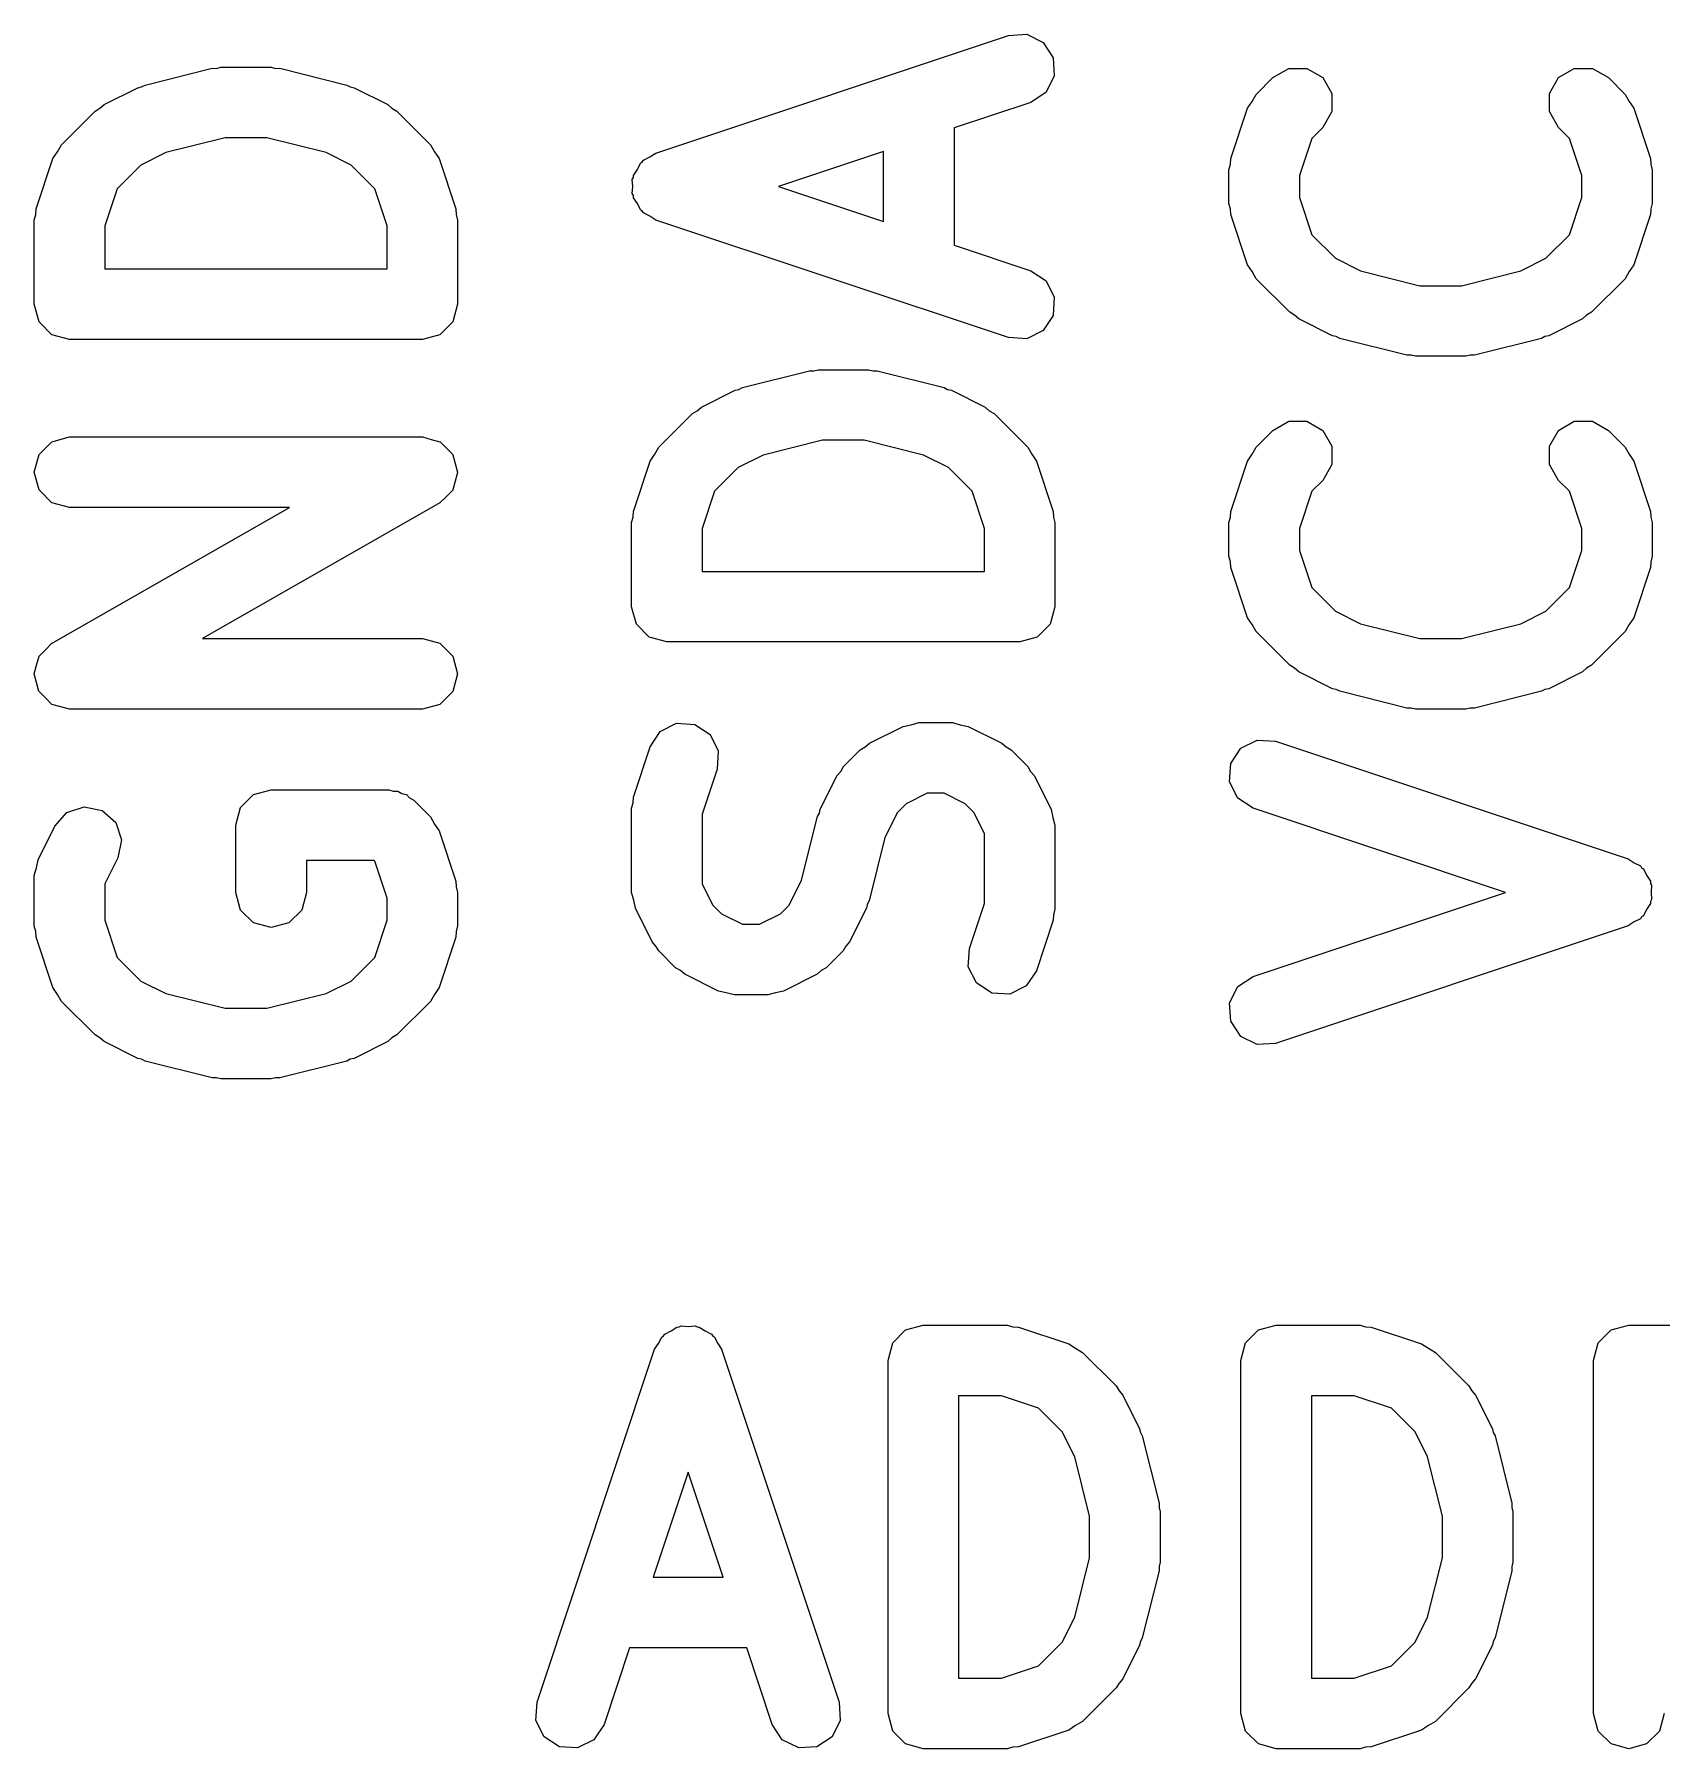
# Model space of a CAD drawing. Extents: x -4.77 to 1.81, y -0.1 to 5.11.
# Drawn here: x -3.8283 to -3.5558, y 4.5574 to 4.8443 of the extents above; entities that cross this region are included whole.
import ezdxf

# ---------------------------------------------------------------- set-up
doc = ezdxf.new("R2010")
doc.units = 0
doc.header["$MEASUREMENT"] = 0
doc.layers.add('BLACK', color=7, linetype='CONTINUOUS')

msp = doc.modelspace()

# ---------------------------------------------------------------- linework, layer by layer
at = {"layer": 'BLACK', "linetype": 'CONTINUOUS'}
for p, q in [((-3.72421, 4.82439), (-3.66515, 4.84407)), ((-3.66515, 4.84407), (-3.6621, 4.84426)), ((-3.6621, 4.84426), (-3.65937, 4.84289)), ((-3.65937, 4.84289), (-3.65768, 4.84034)), ((-3.65768, 4.84034), (-3.6575, 4.83729)), ((-3.80971, 4.83576), (-3.79846, 4.83858)), ((-3.79846, 4.83858), (-3.79773, 4.83856)), ((-3.79773, 4.83856), (-3.79703, 4.83875)), ((-3.79703, 4.83875), (-3.78859, 4.83875)), ((-3.78859, 4.83875), (-3.78789, 4.83856)), ((-3.78789, 4.83856), (-3.78716, 4.83858)), ((-3.78716, 4.83858), (-3.77591, 4.83576)), ((-3.6575, 4.83729), (-3.65887, 4.83455)), ((-3.6237, 4.83421), (-3.62089, 4.83702)), ((-3.62089, 4.83702), (-3.61824, 4.83855)), ((-3.61824, 4.83855), (-3.61519, 4.83855)), ((-3.61519, 4.83855), (-3.61254, 4.83702)), ((-3.61254, 4.83702), (-3.61101, 4.83437)), ((-3.57461, 4.83437), (-3.57308, 4.83702)), ((-3.57308, 4.83702), (-3.57044, 4.83855)), ((-3.57044, 4.83855), (-3.56738, 4.83855)), ((-3.56738, 4.83855), (-3.56473, 4.83702)), ((-3.56473, 4.83702), (-3.56192, 4.83421)), ((-3.81654, 4.8325), (-3.81092, 4.83532)), ((-3.81092, 4.83532), (-3.81028, 4.83545)), ((-3.81028, 4.83545), (-3.80971, 4.83576)), ((-3.77591, 4.83576), (-3.77534, 4.83545)), ((-3.77534, 4.83545), (-3.7747, 4.83532)), ((-3.7747, 4.83532), (-3.76908, 4.8325)), ((-3.65887, 4.83455), (-3.66142, 4.83287)), ((-3.62438, 4.83303), (-3.6237, 4.83421)), ((-3.61101, 4.83437), (-3.61101, 4.83132)), ((-3.57461, 4.83132), (-3.57461, 4.83437)), ((-3.56192, 4.83421), (-3.56124, 4.83303)), ((-3.8237, 4.82577), (-3.81808, 4.8314)), ((-3.81808, 4.8314), (-3.81726, 4.83187)), ((-3.81726, 4.83187), (-3.81654, 4.8325)), ((-3.76908, 4.8325), (-3.76837, 4.83187)), ((-3.76837, 4.83187), (-3.76755, 4.8314)), ((-3.76755, 4.8314), (-3.76192, 4.82577)), ((-3.66142, 4.83287), (-3.67425, 4.82859)), ((-3.62794, 4.82346), (-3.62513, 4.8319)), ((-3.62513, 4.8319), (-3.62438, 4.83303)), ((-3.61101, 4.83132), (-3.61254, 4.82867)), ((-3.57308, 4.82867), (-3.57461, 4.83132)), ((-3.56124, 4.83303), (-3.56049, 4.8319)), ((-3.56049, 4.8319), (-3.55768, 4.82346)), ((-3.67425, 4.82859), (-3.67425, 4.80898)), ((-3.61254, 4.82867), (-3.61437, 4.82684)), ((-3.57126, 4.82684), (-3.57308, 4.82867)), ((-3.82438, 4.8246), (-3.8237, 4.82577)), ((-3.7963, 4.82694), (-3.80622, 4.82446)), ((-3.78932, 4.82694), (-3.7963, 4.82694)), ((-3.77941, 4.82446), (-3.78932, 4.82694)), ((-3.76192, 4.82577), (-3.76124, 4.8246)), ((-3.61437, 4.82684), (-3.61643, 4.82064)), ((-3.56919, 4.82064), (-3.57126, 4.82684)), ((-3.82794, 4.81503), (-3.82513, 4.82346)), ((-3.82513, 4.82346), (-3.82438, 4.8246)), ((-3.80622, 4.82446), (-3.81041, 4.82237)), ((-3.77522, 4.82237), (-3.77941, 4.82446)), ((-3.76124, 4.8246), (-3.76049, 4.82346)), ((-3.76049, 4.82346), (-3.75768, 4.81503)), ((-3.72729, 4.82164), (-3.72676, 4.8227)), ((-3.72676, 4.8227), (-3.72646, 4.8229)), ((-3.72646, 4.8229), (-3.72626, 4.8232)), ((-3.72626, 4.8232), (-3.7252, 4.82373)), ((-3.7252, 4.82373), (-3.72421, 4.82439)), ((-3.68606, 4.82465), (-3.70366, 4.81879)), ((-3.68606, 4.81292), (-3.68606, 4.82465)), ((-3.62825, 4.8216), (-3.628, 4.82252)), ((-3.628, 4.82252), (-3.62794, 4.82346)), ((-3.55768, 4.82346), (-3.55763, 4.82252)), ((-3.55763, 4.82252), (-3.55738, 4.8216)), ((-3.81041, 4.82237), (-3.81437, 4.81841)), ((-3.77126, 4.81841), (-3.77522, 4.82237)), ((-3.72813, 4.81997), (-3.72796, 4.82029)), ((-3.72805, 4.81879), (-3.72813, 4.81997)), ((-3.72796, 4.82029), (-3.72794, 4.82065)), ((-3.72794, 4.82065), (-3.72729, 4.82164)), ((-3.62825, 4.81597), (-3.62825, 4.8216)), ((-3.61643, 4.82064), (-3.61643, 4.81693)), ((-3.56919, 4.81693), (-3.56919, 4.82064)), ((-3.55738, 4.8216), (-3.55738, 4.81597)), ((-3.81437, 4.81841), (-3.81643, 4.8122)), ((-3.76919, 4.8122), (-3.77126, 4.81841)), ((-3.72813, 4.8176), (-3.72805, 4.81879)), ((-3.72796, 4.81728), (-3.72813, 4.8176)), ((-3.72794, 4.81692), (-3.72796, 4.81728)), ((-3.72729, 4.81593), (-3.72794, 4.81692)), ((-3.70366, 4.81879), (-3.68606, 4.81292)), ((-3.61643, 4.81693), (-3.61437, 4.81073)), ((-3.57126, 4.81073), (-3.56919, 4.81693)), ((-3.82825, 4.81316), (-3.828, 4.81408)), ((-3.828, 4.81408), (-3.82794, 4.81503)), ((-3.75768, 4.81503), (-3.75763, 4.81408)), ((-3.75763, 4.81408), (-3.75738, 4.81316)), ((-3.72676, 4.81487), (-3.72729, 4.81593)), ((-3.72646, 4.81467), (-3.72676, 4.81487)), ((-3.72626, 4.81437), (-3.72646, 4.81467)), ((-3.7252, 4.81384), (-3.72626, 4.81437)), ((-3.628, 4.81505), (-3.62825, 4.81597)), ((-3.62794, 4.81411), (-3.628, 4.81505)), ((-3.62513, 4.80567), (-3.62794, 4.81411)), ((-3.55768, 4.81411), (-3.56049, 4.80567)), ((-3.55763, 4.81505), (-3.55768, 4.81411)), ((-3.55738, 4.81597), (-3.55763, 4.81505)), ((-3.82825, 4.7991), (-3.82825, 4.81316)), ((-3.81643, 4.8122), (-3.81643, 4.80501)), ((-3.76919, 4.80501), (-3.76919, 4.8122)), ((-3.75738, 4.81316), (-3.75738, 4.7991)), ((-3.72421, 4.81318), (-3.7252, 4.81384)), ((-3.66515, 4.7935), (-3.72421, 4.81318)), ((-3.67425, 4.80898), (-3.66142, 4.8047)), ((-3.61437, 4.81073), (-3.61041, 4.80677)), ((-3.57522, 4.80677), (-3.57126, 4.81073)), ((-3.62438, 4.80454), (-3.62513, 4.80567)), ((-3.61041, 4.80677), (-3.60622, 4.80467)), ((-3.57941, 4.80467), (-3.57522, 4.80677)), ((-3.56049, 4.80567), (-3.56124, 4.80454)), ((-3.81643, 4.80501), (-3.76919, 4.80501)), ((-3.66142, 4.8047), (-3.65887, 4.80302)), ((-3.65887, 4.80302), (-3.6575, 4.80028)), ((-3.6237, 4.80336), (-3.62438, 4.80454)), ((-3.61808, 4.79774), (-3.6237, 4.80336)), ((-3.60622, 4.80467), (-3.5963, 4.80219)), ((-3.58932, 4.80219), (-3.57941, 4.80467)), ((-3.56192, 4.80336), (-3.56755, 4.79774)), ((-3.56124, 4.80454), (-3.56192, 4.80336)), ((-3.6575, 4.80028), (-3.65768, 4.79723)), ((-3.5963, 4.80219), (-3.58932, 4.80219)), ((-3.82745, 4.79615), (-3.82825, 4.7991)), ((-3.75738, 4.7991), (-3.75817, 4.79615)), ((-3.65768, 4.79723), (-3.65937, 4.79468)), ((-3.61726, 4.79726), (-3.61808, 4.79774)), ((-3.61654, 4.79663), (-3.61726, 4.79726)), ((-3.56837, 4.79726), (-3.56908, 4.79663)), ((-3.56755, 4.79774), (-3.56837, 4.79726)), ((-3.82529, 4.79399), (-3.82745, 4.79615)), ((-3.82234, 4.79319), (-3.82529, 4.79399)), ((-3.76033, 4.79399), (-3.76328, 4.79319)), ((-3.75817, 4.79615), (-3.76033, 4.79399)), ((-3.65937, 4.79468), (-3.6621, 4.79331)), ((-3.61092, 4.79382), (-3.61654, 4.79663)), ((-3.61028, 4.79369), (-3.61092, 4.79382)), ((-3.5747, 4.79382), (-3.57534, 4.79369)), ((-3.56908, 4.79663), (-3.5747, 4.79382)), ((-3.76328, 4.79319), (-3.82234, 4.79319)), ((-3.6621, 4.79331), (-3.66515, 4.7935)), ((-3.60971, 4.79337), (-3.61028, 4.79369)), ((-3.59846, 4.79056), (-3.60971, 4.79337)), ((-3.57591, 4.79337), (-3.58716, 4.79056)), ((-3.57534, 4.79369), (-3.57591, 4.79337)), ((-3.69773, 4.78794), (-3.69703, 4.78813)), ((-3.69703, 4.78813), (-3.68859, 4.78813)), ((-3.68859, 4.78813), (-3.68789, 4.78794)), ((-3.59773, 4.79057), (-3.59846, 4.79056)), ((-3.59703, 4.79038), (-3.59773, 4.79057)), ((-3.58859, 4.79038), (-3.59703, 4.79038)), ((-3.58789, 4.79057), (-3.58859, 4.79038)), ((-3.58716, 4.79056), (-3.58789, 4.79057)), ((-3.70971, 4.78514), (-3.69846, 4.78796)), ((-3.69846, 4.78796), (-3.69773, 4.78794)), ((-3.68789, 4.78794), (-3.68716, 4.78796)), ((-3.68716, 4.78796), (-3.67591, 4.78514)), ((-3.71654, 4.78188), (-3.71092, 4.7847)), ((-3.71092, 4.7847), (-3.71028, 4.78483)), ((-3.71028, 4.78483), (-3.70971, 4.78514)), ((-3.67591, 4.78514), (-3.67534, 4.78483)), ((-3.67534, 4.78483), (-3.6747, 4.7847)), ((-3.6747, 4.7847), (-3.66908, 4.78188)), ((-3.7237, 4.77515), (-3.71808, 4.78078)), ((-3.71808, 4.78078), (-3.71726, 4.78125)), ((-3.71726, 4.78125), (-3.71654, 4.78188)), ((-3.66908, 4.78188), (-3.66837, 4.78125)), ((-3.66837, 4.78125), (-3.66755, 4.78078)), ((-3.66755, 4.78078), (-3.66192, 4.77515)), ((-3.62089, 4.77797), (-3.61824, 4.7795)), ((-3.61824, 4.7795), (-3.61519, 4.7795)), ((-3.61519, 4.7795), (-3.61254, 4.77797)), ((-3.57308, 4.77797), (-3.57044, 4.7795)), ((-3.57044, 4.7795), (-3.56738, 4.7795)), ((-3.56738, 4.7795), (-3.56473, 4.77797)), ((-3.82529, 4.77609), (-3.82234, 4.77688)), ((-3.82234, 4.77688), (-3.76328, 4.77688)), ((-3.76328, 4.77688), (-3.76327, 4.77688)), ((-3.76327, 4.77688), (-3.76326, 4.77688)), ((-3.76326, 4.77688), (-3.76179, 4.77648)), ((-3.6237, 4.77515), (-3.62089, 4.77797)), ((-3.61254, 4.77797), (-3.61101, 4.77532)), ((-3.57461, 4.77532), (-3.57308, 4.77797)), ((-3.56473, 4.77797), (-3.56192, 4.77515)), ((-3.82825, 4.77098), (-3.82745, 4.77393)), ((-3.82745, 4.77393), (-3.82529, 4.77609)), ((-3.76179, 4.77648), (-3.76033, 4.77609)), ((-3.76033, 4.77609), (-3.76032, 4.77608)), ((-3.76032, 4.77608), (-3.76031, 4.77608)), ((-3.76031, 4.77608), (-3.75924, 4.775)), ((-3.75924, 4.775), (-3.75817, 4.77393)), ((-3.75817, 4.77393), (-3.75817, 4.77392)), ((-3.75817, 4.77392), (-3.75816, 4.77391)), ((-3.75816, 4.77391), (-3.75777, 4.77244)), ((-3.72513, 4.77285), (-3.72438, 4.77398)), ((-3.72438, 4.77398), (-3.7237, 4.77515)), ((-3.70622, 4.77384), (-3.71041, 4.77175)), ((-3.6963, 4.77632), (-3.70622, 4.77384)), ((-3.68932, 4.77632), (-3.6963, 4.77632)), ((-3.67941, 4.77384), (-3.68932, 4.77632)), ((-3.67522, 4.77175), (-3.67941, 4.77384)), ((-3.66192, 4.77515), (-3.66124, 4.77398)), ((-3.66124, 4.77398), (-3.66049, 4.77285)), ((-3.62513, 4.77285), (-3.62438, 4.77398)), ((-3.62438, 4.77398), (-3.6237, 4.77515)), ((-3.61101, 4.77532), (-3.61101, 4.77226)), ((-3.57461, 4.77226), (-3.57461, 4.77532)), ((-3.56192, 4.77515), (-3.56124, 4.77398)), ((-3.56124, 4.77398), (-3.56049, 4.77285)), ((-3.82745, 4.76803), (-3.82825, 4.77098)), ((-3.75738, 4.77095), (-3.75778, 4.76949)), ((-3.75777, 4.77244), (-3.75738, 4.77098)), ((-3.75738, 4.77098), (-3.75738, 4.77097)), ((-3.75738, 4.77097), (-3.75738, 4.77095)), ((-3.72794, 4.76441), (-3.72513, 4.77285)), ((-3.71041, 4.77175), (-3.71437, 4.76779)), ((-3.67126, 4.76779), (-3.67522, 4.77175)), ((-3.66049, 4.77285), (-3.65768, 4.76441)), ((-3.62794, 4.76441), (-3.62513, 4.77285)), ((-3.61101, 4.77226), (-3.61254, 4.76961)), ((-3.57308, 4.76961), (-3.57461, 4.77226)), ((-3.56049, 4.77285), (-3.55768, 4.76441)), ((-3.82529, 4.76586), (-3.82745, 4.76803)), ((-3.75818, 4.768), (-3.75926, 4.76694)), ((-3.75817, 4.76803), (-3.75818, 4.76802)), ((-3.75818, 4.76802), (-3.75818, 4.768)), ((-3.75778, 4.76949), (-3.75817, 4.76803)), ((-3.61254, 4.76961), (-3.61437, 4.76779)), ((-3.57126, 4.76779), (-3.57308, 4.76961)), ((-3.82234, 4.76507), (-3.82529, 4.76586)), ((-3.76035, 4.76585), (-3.8001, 4.74314)), ((-3.76033, 4.76586), (-3.76035, 4.76586)), ((-3.76035, 4.76586), (-3.76035, 4.76585)), ((-3.75926, 4.76694), (-3.76033, 4.76586)), ((-3.71437, 4.76779), (-3.71643, 4.76158)), ((-3.66919, 4.76158), (-3.67126, 4.76779)), ((-3.61437, 4.76779), (-3.61643, 4.76158)), ((-3.56919, 4.76158), (-3.57126, 4.76779)), ((-3.82527, 4.74236), (-3.78552, 4.76507)), ((-3.78552, 4.76507), (-3.82234, 4.76507)), ((-3.72825, 4.76254), (-3.728, 4.76346)), ((-3.72825, 4.74848), (-3.72825, 4.76254)), ((-3.728, 4.76346), (-3.72794, 4.76441)), ((-3.65768, 4.76441), (-3.65763, 4.76346)), ((-3.65763, 4.76346), (-3.65738, 4.76254)), ((-3.65738, 4.76254), (-3.65738, 4.74848)), ((-3.62825, 4.76254), (-3.628, 4.76346)), ((-3.62825, 4.75692), (-3.62825, 4.76254)), ((-3.628, 4.76346), (-3.62794, 4.76441)), ((-3.55768, 4.76441), (-3.55763, 4.76346)), ((-3.55763, 4.76346), (-3.55738, 4.76254)), ((-3.55738, 4.76254), (-3.55738, 4.75692)), ((-3.71643, 4.76158), (-3.71643, 4.75439)), ((-3.66919, 4.75439), (-3.66919, 4.76158)), ((-3.61643, 4.76158), (-3.61643, 4.75788)), ((-3.56919, 4.75788), (-3.56919, 4.76158)), ((-3.628, 4.756), (-3.62825, 4.75692)), ((-3.61643, 4.75788), (-3.61437, 4.75167)), ((-3.57126, 4.75167), (-3.56919, 4.75788)), ((-3.55738, 4.75692), (-3.55763, 4.756)), ((-3.71643, 4.75439), (-3.66919, 4.75439)), ((-3.62794, 4.75505), (-3.628, 4.756)), ((-3.62513, 4.74661), (-3.62794, 4.75505)), ((-3.55768, 4.75505), (-3.56049, 4.74661)), ((-3.55763, 4.756), (-3.55768, 4.75505)), ((-3.61437, 4.75167), (-3.61041, 4.74771)), ((-3.57522, 4.74771), (-3.57126, 4.75167)), ((-3.72745, 4.74553), (-3.72825, 4.74848)), ((-3.65738, 4.74848), (-3.65817, 4.74553)), ((-3.72529, 4.74337), (-3.72745, 4.74553)), ((-3.65817, 4.74553), (-3.66033, 4.74337)), ((-3.62438, 4.74548), (-3.62513, 4.74661)), ((-3.6237, 4.74431), (-3.62438, 4.74548)), ((-3.61041, 4.74771), (-3.60622, 4.74562)), ((-3.60622, 4.74562), (-3.5963, 4.74314)), ((-3.58932, 4.74314), (-3.57941, 4.74562)), ((-3.57941, 4.74562), (-3.57522, 4.74771)), ((-3.56124, 4.74548), (-3.56192, 4.74431)), ((-3.56049, 4.74661), (-3.56124, 4.74548)), ((-3.82636, 4.74128), (-3.82529, 4.74235)), ((-3.82529, 4.74235), (-3.82528, 4.74235)), ((-3.82528, 4.74235), (-3.82527, 4.74236)), ((-3.8001, 4.74314), (-3.76328, 4.74314)), ((-3.76328, 4.74314), (-3.76033, 4.74235)), ((-3.76033, 4.74235), (-3.75817, 4.74019)), ((-3.72234, 4.74258), (-3.72529, 4.74337)), ((-3.66328, 4.74258), (-3.72234, 4.74258)), ((-3.66033, 4.74337), (-3.66328, 4.74258)), ((-3.61808, 4.73868), (-3.6237, 4.74431)), ((-3.5963, 4.74314), (-3.58932, 4.74314)), ((-3.56192, 4.74431), (-3.56755, 4.73868)), ((-3.82785, 4.73872), (-3.82745, 4.74019)), ((-3.82745, 4.74019), (-3.82744, 4.7402)), ((-3.82744, 4.74021), (-3.82636, 4.74128)), ((-3.82744, 4.7402), (-3.82744, 4.74021)), ((-3.75817, 4.74019), (-3.75738, 4.73723)), ((-3.82825, 4.73726), (-3.82785, 4.73872)), ((-3.82824, 4.73725), (-3.82825, 4.73726)), ((-3.82825, 4.73723), (-3.82824, 4.73725)), ((-3.82785, 4.73577), (-3.82825, 4.73723)), ((-3.75738, 4.73723), (-3.75817, 4.73428)), ((-3.61726, 4.73821), (-3.61808, 4.73868)), ((-3.61654, 4.73758), (-3.61726, 4.73821)), ((-3.61092, 4.73476), (-3.61654, 4.73758)), ((-3.56908, 4.73758), (-3.5747, 4.73476)), ((-3.56837, 4.73821), (-3.56908, 4.73758)), ((-3.56755, 4.73868), (-3.56837, 4.73821)), ((-3.82747, 4.7343), (-3.82785, 4.73577)), ((-3.82746, 4.73429), (-3.82747, 4.7343)), ((-3.82745, 4.73428), (-3.82746, 4.73429)), ((-3.82638, 4.73321), (-3.82745, 4.73428)), ((-3.75817, 4.73428), (-3.76033, 4.73212)), ((-3.61028, 4.73463), (-3.61092, 4.73476)), ((-3.60971, 4.73432), (-3.61028, 4.73463)), ((-3.59846, 4.7315), (-3.60971, 4.73432)), ((-3.57591, 4.73432), (-3.58716, 4.7315)), ((-3.57534, 4.73463), (-3.57591, 4.73432)), ((-3.5747, 4.73476), (-3.57534, 4.73463)), ((-3.82532, 4.73213), (-3.82638, 4.73321)), ((-3.8253, 4.73213), (-3.82532, 4.73213)), ((-3.82529, 4.73212), (-3.8253, 4.73213)), ((-3.82383, 4.73173), (-3.82529, 4.73212)), ((-3.82237, 4.73133), (-3.82383, 4.73173)), ((-3.82235, 4.73133), (-3.82237, 4.73133)), ((-3.82234, 4.73133), (-3.82235, 4.73133)), ((-3.76328, 4.73133), (-3.82234, 4.73133)), ((-3.76033, 4.73212), (-3.76328, 4.73133)), ((-3.59773, 4.73152), (-3.59846, 4.7315)), ((-3.59703, 4.73133), (-3.59773, 4.73152)), ((-3.58859, 4.73133), (-3.59703, 4.73133)), ((-3.58789, 4.73152), (-3.58859, 4.73133)), ((-3.58716, 4.7315), (-3.58789, 4.73152)), ((-3.72345, 4.72759), (-3.72071, 4.72896)), ((-3.72071, 4.72896), (-3.71766, 4.72877)), ((-3.71766, 4.72877), (-3.71511, 4.72709)), ((-3.68842, 4.72564), (-3.6828, 4.72845)), ((-3.6828, 4.72845), (-3.68147, 4.72873)), ((-3.68147, 4.72873), (-3.68016, 4.72908)), ((-3.68016, 4.72908), (-3.67453, 4.72908)), ((-3.67453, 4.72908), (-3.67322, 4.72873)), ((-3.67322, 4.72873), (-3.67189, 4.72845)), ((-3.67189, 4.72845), (-3.66627, 4.72564)), ((-3.72794, 4.7166), (-3.72513, 4.72504)), ((-3.72513, 4.72504), (-3.72345, 4.72759)), ((-3.71511, 4.72709), (-3.71374, 4.72436)), ((-3.68996, 4.72454), (-3.68913, 4.72501)), ((-3.68913, 4.72501), (-3.68842, 4.72564)), ((-3.66627, 4.72564), (-3.66556, 4.72501)), ((-3.66556, 4.72501), (-3.66473, 4.72454)), ((-3.62626, 4.72478), (-3.62352, 4.72615)), ((-3.62352, 4.72615), (-3.62047, 4.72596)), ((-3.62047, 4.72596), (-3.56142, 4.70628)), ((-3.71374, 4.72436), (-3.71393, 4.7213)), ((-3.69277, 4.72172), (-3.68996, 4.72454)), ((-3.66473, 4.72454), (-3.66192, 4.72172)), ((-3.62813, 4.71918), (-3.62794, 4.72223)), ((-3.62794, 4.72223), (-3.62626, 4.72478)), ((-3.71393, 4.7213), (-3.71643, 4.71378)), ((-3.69669, 4.71456), (-3.69388, 4.72019)), ((-3.69388, 4.72019), (-3.69325, 4.7209)), ((-3.69325, 4.7209), (-3.69277, 4.72172)), ((-3.66192, 4.72172), (-3.66145, 4.7209)), ((-3.66145, 4.7209), (-3.66081, 4.72019)), ((-3.66081, 4.72019), (-3.658, 4.71456)), ((-3.62676, 4.71644), (-3.62813, 4.71918)), ((-3.79371, 4.71488), (-3.79155, 4.71704)), ((-3.79155, 4.71704), (-3.78859, 4.71783)), ((-3.78859, 4.71783), (-3.76891, 4.71783)), ((-3.76891, 4.71783), (-3.76816, 4.71763)), ((-3.76816, 4.71763), (-3.76738, 4.71763)), ((-3.76738, 4.71763), (-3.76671, 4.71724)), ((-3.76671, 4.71724), (-3.76596, 4.71704)), ((-3.76596, 4.71704), (-3.76541, 4.71649)), ((-3.76541, 4.71649), (-3.76473, 4.7161)), ((-3.728, 4.71565), (-3.72794, 4.7166)), ((-3.67876, 4.71727), (-3.68228, 4.71551)), ((-3.67593, 4.71727), (-3.67876, 4.71727)), ((-3.67241, 4.71551), (-3.67593, 4.71727)), ((-3.62421, 4.71476), (-3.62676, 4.71644)), ((-3.82481, 4.71175), (-3.82278, 4.71404)), ((-3.82278, 4.71404), (-3.81988, 4.71501)), ((-3.81988, 4.71501), (-3.81689, 4.71439)), ((-3.81689, 4.71439), (-3.8146, 4.71237)), ((-3.7945, 4.71192), (-3.79371, 4.71488)), ((-3.76473, 4.7161), (-3.76192, 4.71329)), ((-3.72825, 4.71474), (-3.728, 4.71565)), ((-3.72825, 4.70067), (-3.72825, 4.71474)), ((-3.71643, 4.71378), (-3.71643, 4.70207)), ((-3.69714, 4.71336), (-3.69682, 4.71393)), ((-3.69682, 4.71393), (-3.69669, 4.71456)), ((-3.68374, 4.71405), (-3.68583, 4.70986)), ((-3.68228, 4.71551), (-3.68374, 4.71405)), ((-3.67095, 4.71405), (-3.67241, 4.71551)), ((-3.66919, 4.71053), (-3.67095, 4.71405)), ((-3.658, 4.71456), (-3.65773, 4.71323)), ((-3.58196, 4.70067), (-3.62421, 4.71476)), ((-3.82762, 4.70613), (-3.82481, 4.71175)), ((-3.8146, 4.71237), (-3.81363, 4.70947)), ((-3.7945, 4.70067), (-3.7945, 4.71192)), ((-3.76192, 4.71329), (-3.76124, 4.71211)), ((-3.76124, 4.71211), (-3.76049, 4.71098)), ((-3.76049, 4.71098), (-3.75768, 4.70254)), ((-3.69979, 4.70274), (-3.69714, 4.71336)), ((-3.65773, 4.71323), (-3.65738, 4.71192)), ((-3.65738, 4.71192), (-3.65738, 4.69786)), ((-3.81363, 4.70947), (-3.81425, 4.70647)), ((-3.68583, 4.70986), (-3.68849, 4.69924)), ((-3.66919, 4.69882), (-3.66919, 4.71053)), ((-3.82789, 4.7048), (-3.82762, 4.70613)), ((-3.81425, 4.70647), (-3.81643, 4.70209)), ((-3.77136, 4.70602), (-3.78269, 4.70602)), ((-3.78269, 4.70602), (-3.78269, 4.70067)), ((-3.77126, 4.70592), (-3.77136, 4.70602)), ((-3.76919, 4.69972), (-3.77126, 4.70592)), ((-3.56142, 4.70628), (-3.56043, 4.70562)), ((-3.56043, 4.70562), (-3.55937, 4.70509)), ((-3.55937, 4.70509), (-3.55917, 4.70479)), ((-3.82825, 4.70349), (-3.82789, 4.7048)), ((-3.82825, 4.69505), (-3.82825, 4.70349)), ((-3.81643, 4.70209), (-3.81643, 4.69601)), ((-3.75768, 4.70254), (-3.75763, 4.70159)), ((-3.71643, 4.70207), (-3.71467, 4.69855)), ((-3.70188, 4.69855), (-3.69979, 4.70274)), ((-3.55917, 4.70479), (-3.55887, 4.70459)), ((-3.55887, 4.70459), (-3.55834, 4.70353)), ((-3.55834, 4.70353), (-3.55768, 4.70254)), ((-3.55768, 4.70254), (-3.55766, 4.70218)), ((-3.55766, 4.70218), (-3.5575, 4.70186)), ((-3.79371, 4.69772), (-3.7945, 4.70067)), ((-3.78269, 4.70067), (-3.78348, 4.69772)), ((-3.76919, 4.69601), (-3.76919, 4.69972)), ((-3.75763, 4.70159), (-3.75738, 4.70067)), ((-3.75738, 4.70067), (-3.75738, 4.69505)), ((-3.72789, 4.69936), (-3.72825, 4.70067)), ((-3.72762, 4.69803), (-3.72789, 4.69936)), ((-3.68849, 4.69924), (-3.68881, 4.69867)), ((-3.62421, 4.68659), (-3.58196, 4.70067)), ((-3.55766, 4.69917), (-3.55768, 4.69881)), ((-3.5575, 4.69949), (-3.55766, 4.69917)), ((-3.5575, 4.70186), (-3.55757, 4.70067)), ((-3.55757, 4.70067), (-3.5575, 4.69949)), ((-3.79155, 4.69556), (-3.79371, 4.69772)), ((-3.78348, 4.69772), (-3.78564, 4.69556)), ((-3.72481, 4.69241), (-3.72762, 4.69803)), ((-3.71467, 4.69855), (-3.71322, 4.69709)), ((-3.71322, 4.69709), (-3.7097, 4.69533)), ((-3.70686, 4.69533), (-3.70334, 4.69709)), ((-3.70334, 4.69709), (-3.70188, 4.69855)), ((-3.68894, 4.69803), (-3.69175, 4.69241)), ((-3.68881, 4.69867), (-3.68894, 4.69803)), ((-3.6717, 4.69129), (-3.66919, 4.69882)), ((-3.65763, 4.69694), (-3.65768, 4.696)), ((-3.65738, 4.69786), (-3.65763, 4.69694)), ((-3.55937, 4.69626), (-3.56043, 4.69573)), ((-3.55917, 4.69656), (-3.55937, 4.69626)), ((-3.55887, 4.69676), (-3.55917, 4.69656)), ((-3.55834, 4.69782), (-3.55887, 4.69676)), ((-3.55768, 4.69881), (-3.55834, 4.69782)), ((-3.828, 4.69413), (-3.82825, 4.69505)), ((-3.82794, 4.69318), (-3.828, 4.69413)), ((-3.81643, 4.69601), (-3.81437, 4.6898)), ((-3.78859, 4.69477), (-3.79155, 4.69556)), ((-3.78564, 4.69556), (-3.78859, 4.69477)), ((-3.77126, 4.6898), (-3.76919, 4.69601)), ((-3.75763, 4.69413), (-3.75768, 4.69318)), ((-3.75738, 4.69505), (-3.75763, 4.69413)), ((-3.7097, 4.69533), (-3.70686, 4.69533)), ((-3.65768, 4.696), (-3.66049, 4.68756)), ((-3.56142, 4.69507), (-3.62047, 4.67539)), ((-3.56043, 4.69573), (-3.56142, 4.69507)), ((-3.82513, 4.68475), (-3.82794, 4.69318)), ((-3.75768, 4.69318), (-3.76049, 4.68475)), ((-3.72418, 4.6917), (-3.72481, 4.69241)), ((-3.7237, 4.69087), (-3.72418, 4.6917)), ((-3.72089, 4.68806), (-3.7237, 4.69087)), ((-3.69285, 4.69087), (-3.69567, 4.68806)), ((-3.69238, 4.6917), (-3.69285, 4.69087)), ((-3.69175, 4.69241), (-3.69238, 4.6917)), ((-3.67188, 4.68824), (-3.6717, 4.69129)), ((-3.81437, 4.6898), (-3.81041, 4.68584)), ((-3.77522, 4.68584), (-3.77126, 4.6898)), ((-3.72007, 4.68759), (-3.72089, 4.68806)), ((-3.69567, 4.68806), (-3.69649, 4.68759)), ((-3.67052, 4.68551), (-3.67188, 4.68824)), ((-3.81041, 4.68584), (-3.80622, 4.68375)), ((-3.77941, 4.68375), (-3.77522, 4.68584)), ((-3.71936, 4.68696), (-3.72007, 4.68759)), ((-3.71373, 4.68414), (-3.71936, 4.68696)), ((-3.6972, 4.68696), (-3.70283, 4.68414)), ((-3.69649, 4.68759), (-3.6972, 4.68696)), ((-3.66796, 4.68382), (-3.67052, 4.68551)), ((-3.66218, 4.68501), (-3.66491, 4.68364)), ((-3.66049, 4.68756), (-3.66218, 4.68501)), ((-3.62813, 4.68217), (-3.62676, 4.68491)), ((-3.62676, 4.68491), (-3.62421, 4.68659)), ((-3.82438, 4.68361), (-3.82513, 4.68475)), ((-3.8237, 4.68244), (-3.82438, 4.68361)), ((-3.81808, 4.67681), (-3.8237, 4.68244)), ((-3.80622, 4.68375), (-3.7963, 4.68127)), ((-3.78932, 4.68127), (-3.77941, 4.68375)), ((-3.76192, 4.68244), (-3.76755, 4.67681)), ((-3.76124, 4.68361), (-3.76192, 4.68244)), ((-3.76049, 4.68475), (-3.76124, 4.68361)), ((-3.7124, 4.68387), (-3.71373, 4.68414)), ((-3.71109, 4.68352), (-3.7124, 4.68387)), ((-3.70547, 4.68352), (-3.71109, 4.68352)), ((-3.70416, 4.68387), (-3.70547, 4.68352)), ((-3.70283, 4.68414), (-3.70416, 4.68387)), ((-3.66491, 4.68364), (-3.66796, 4.68382)), ((-3.62794, 4.67912), (-3.62813, 4.68217)), ((-3.7963, 4.68127), (-3.78932, 4.68127)), ((-3.62626, 4.67657), (-3.62794, 4.67912)), ((-3.81726, 4.67634), (-3.81808, 4.67681)), ((-3.81654, 4.67571), (-3.81726, 4.67634)), ((-3.76837, 4.67634), (-3.76908, 4.67571)), ((-3.76755, 4.67681), (-3.76837, 4.67634)), ((-3.62352, 4.6752), (-3.62626, 4.67657)), ((-3.81092, 4.6729), (-3.81654, 4.67571)), ((-3.76908, 4.67571), (-3.7747, 4.6729)), ((-3.62047, 4.67539), (-3.62352, 4.6752)), ((-3.81028, 4.67276), (-3.81092, 4.6729)), ((-3.80971, 4.67245), (-3.81028, 4.67276)), ((-3.79846, 4.66964), (-3.80971, 4.67245)), ((-3.77591, 4.67245), (-3.78716, 4.66964)), ((-3.77534, 4.67276), (-3.77591, 4.67245)), ((-3.7747, 4.6729), (-3.77534, 4.67276)), ((-3.79773, 4.66965), (-3.79846, 4.66964)), ((-3.79703, 4.66946), (-3.79773, 4.66965)), ((-3.78859, 4.66946), (-3.79703, 4.66946)), ((-3.78789, 4.66965), (-3.78859, 4.66946)), ((-3.78716, 4.66964), (-3.78789, 4.66965)), ((-3.72164, 4.62729), (-3.72065, 4.62794)), ((-3.72065, 4.62794), (-3.72029, 4.62796)), ((-3.72029, 4.62796), (-3.71997, 4.62813)), ((-3.71997, 4.62813), (-3.71879, 4.62805)), ((-3.71879, 4.62805), (-3.7176, 4.62813)), ((-3.7176, 4.62813), (-3.71728, 4.62796)), ((-3.71728, 4.62796), (-3.71692, 4.62794)), ((-3.71692, 4.62794), (-3.71593, 4.62729)), ((-3.68453, 4.62529), (-3.68237, 4.62745)), ((-3.68237, 4.62745), (-3.67942, 4.62825)), ((-3.67942, 4.62825), (-3.66535, 4.62825)), ((-3.66535, 4.62825), (-3.66444, 4.628)), ((-3.66444, 4.628), (-3.66349, 4.62794)), ((-3.66349, 4.62794), (-3.65505, 4.62513)), ((-3.62547, 4.62529), (-3.62331, 4.62745)), ((-3.62331, 4.62745), (-3.62036, 4.62825)), ((-3.62036, 4.62825), (-3.6063, 4.62825)), ((-3.6063, 4.62825), (-3.60538, 4.628)), ((-3.60538, 4.628), (-3.60443, 4.62794)), ((-3.60443, 4.62794), (-3.596, 4.62513)), ((-3.56642, 4.62529), (-3.56426, 4.62745)), ((-3.56426, 4.62745), (-3.5613, 4.62825)), ((-3.5613, 4.62825), (-3.53881, 4.62825)), ((-3.72439, 4.62421), (-3.72373, 4.6252)), ((-3.72373, 4.6252), (-3.7232, 4.62626)), ((-3.7232, 4.62626), (-3.7229, 4.62646)), ((-3.7229, 4.62646), (-3.7227, 4.62676)), ((-3.7227, 4.62676), (-3.72164, 4.62729)), ((-3.71593, 4.62729), (-3.71487, 4.62676)), ((-3.71487, 4.62676), (-3.71467, 4.62646)), ((-3.71467, 4.62646), (-3.71437, 4.62626)), ((-3.71437, 4.62626), (-3.71384, 4.6252)), ((-3.71384, 4.6252), (-3.71318, 4.62421)), ((-3.68532, 4.62234), (-3.68453, 4.62529)), ((-3.65505, 4.62513), (-3.65392, 4.62438)), ((-3.62627, 4.62234), (-3.62547, 4.62529)), ((-3.596, 4.62513), (-3.59486, 4.62438)), ((-3.56721, 4.62234), (-3.56642, 4.62529)), ((-3.74407, 4.56515), (-3.72439, 4.62421)), ((-3.71318, 4.62421), (-3.6935, 4.56515)), ((-3.68532, 4.56328), (-3.68532, 4.62234)), ((-3.65392, 4.62438), (-3.65274, 4.6237)), ((-3.65274, 4.6237), (-3.64712, 4.61808)), ((-3.62627, 4.56328), (-3.62627, 4.62234)), ((-3.59486, 4.62438), (-3.59369, 4.6237)), ((-3.59369, 4.6237), (-3.58806, 4.61808)), ((-3.56721, 4.56328), (-3.56721, 4.62234)), ((-3.67351, 4.61643), (-3.67351, 4.56919)), ((-3.66631, 4.61643), (-3.67351, 4.61643)), ((-3.66011, 4.61437), (-3.66631, 4.61643)), ((-3.64712, 4.61808), (-3.64664, 4.61726)), ((-3.64664, 4.61726), (-3.64601, 4.61654)), ((-3.64601, 4.61654), (-3.6432, 4.61092)), ((-3.61445, 4.61643), (-3.61445, 4.56919)), ((-3.60726, 4.61643), (-3.61445, 4.61643)), ((-3.60105, 4.61437), (-3.60726, 4.61643)), ((-3.58806, 4.61808), (-3.58759, 4.61726)), ((-3.58759, 4.61726), (-3.58696, 4.61654)), ((-3.58696, 4.61654), (-3.58414, 4.61092)), ((-3.65615, 4.61041), (-3.66011, 4.61437)), ((-3.59709, 4.61041), (-3.60105, 4.61437)), ((-3.65405, 4.60622), (-3.65615, 4.61041)), ((-3.6432, 4.61092), (-3.64307, 4.61028)), ((-3.64307, 4.61028), (-3.64275, 4.60971)), ((-3.595, 4.60622), (-3.59709, 4.61041)), ((-3.58414, 4.61092), (-3.58401, 4.61028)), ((-3.58401, 4.61028), (-3.5837, 4.60971)), ((-3.64275, 4.60971), (-3.63994, 4.59846)), ((-3.5837, 4.60971), (-3.58088, 4.59846)), ((-3.65157, 4.5963), (-3.65405, 4.60622)), ((-3.59252, 4.5963), (-3.595, 4.60622)), ((-3.71879, 4.60366), (-3.72465, 4.58606)), ((-3.71292, 4.58606), (-3.71879, 4.60366)), ((-3.65157, 4.58932), (-3.65157, 4.5963)), ((-3.63994, 4.59846), (-3.63995, 4.59773)), ((-3.63995, 4.59773), (-3.63976, 4.59703)), ((-3.63976, 4.59703), (-3.63976, 4.58859)), ((-3.59252, 4.58932), (-3.59252, 4.5963)), ((-3.58088, 4.59846), (-3.5809, 4.59773)), ((-3.5809, 4.59773), (-3.58071, 4.59703)), ((-3.58071, 4.59703), (-3.58071, 4.58859)), ((-3.65405, 4.57941), (-3.65157, 4.58932)), ((-3.63976, 4.58859), (-3.63995, 4.58789)), ((-3.63995, 4.58789), (-3.63994, 4.58716)), ((-3.595, 4.57941), (-3.59252, 4.58932)), ((-3.58071, 4.58859), (-3.5809, 4.58789)), ((-3.5809, 4.58789), (-3.58088, 4.58716)), ((-3.72465, 4.58606), (-3.71292, 4.58606)), ((-3.63994, 4.58716), (-3.64275, 4.57591)), ((-3.58088, 4.58716), (-3.5837, 4.57591)), ((-3.65615, 4.57522), (-3.65405, 4.57941)), ((-3.59709, 4.57522), (-3.595, 4.57941)), ((-3.64275, 4.57591), (-3.64307, 4.57534)), ((-3.5837, 4.57591), (-3.58401, 4.57534)), ((-3.72859, 4.57425), (-3.73287, 4.56142)), ((-3.70898, 4.57425), (-3.72859, 4.57425)), ((-3.7047, 4.56142), (-3.70898, 4.57425)), ((-3.66011, 4.57126), (-3.65615, 4.57522)), ((-3.6432, 4.5747), (-3.64601, 4.56908)), ((-3.64307, 4.57534), (-3.6432, 4.5747)), ((-3.60105, 4.57126), (-3.59709, 4.57522)), ((-3.58414, 4.5747), (-3.58696, 4.56908)), ((-3.58401, 4.57534), (-3.58414, 4.5747)), ((-3.66631, 4.56919), (-3.66011, 4.57126)), ((-3.60726, 4.56919), (-3.60105, 4.57126)), ((-3.67351, 4.56919), (-3.66631, 4.56919)), ((-3.64712, 4.56755), (-3.65274, 4.56192)), ((-3.64664, 4.56837), (-3.64712, 4.56755)), ((-3.64601, 4.56908), (-3.64664, 4.56837)), ((-3.61445, 4.56919), (-3.60726, 4.56919)), ((-3.58806, 4.56755), (-3.59369, 4.56192)), ((-3.58759, 4.56837), (-3.58806, 4.56755)), ((-3.58696, 4.56908), (-3.58759, 4.56837)), ((-3.74426, 4.5621), (-3.74407, 4.56515)), ((-3.6935, 4.56515), (-3.69331, 4.5621)), ((-3.74289, 4.55937), (-3.74426, 4.5621)), ((-3.73287, 4.56142), (-3.73455, 4.55887)), ((-3.70302, 4.55887), (-3.7047, 4.56142)), ((-3.69331, 4.5621), (-3.69468, 4.55937)), ((-3.68453, 4.56033), (-3.68532, 4.56328)), ((-3.65274, 4.56192), (-3.65392, 4.56124)), ((-3.62547, 4.56033), (-3.62627, 4.56328)), ((-3.59369, 4.56192), (-3.59486, 4.56124)), ((-3.56642, 4.56033), (-3.56721, 4.56328)), ((-3.5554, 4.56328), (-3.55619, 4.56033)), ((-3.74034, 4.55768), (-3.74289, 4.55937)), ((-3.73455, 4.55887), (-3.73729, 4.5575)), ((-3.70028, 4.5575), (-3.70302, 4.55887)), ((-3.69468, 4.55937), (-3.69723, 4.55768)), ((-3.68237, 4.55817), (-3.68453, 4.56033)), ((-3.65505, 4.56049), (-3.66349, 4.55768)), ((-3.65392, 4.56124), (-3.65505, 4.56049)), ((-3.62331, 4.55817), (-3.62547, 4.56033)), ((-3.596, 4.56049), (-3.60443, 4.55768)), ((-3.59486, 4.56124), (-3.596, 4.56049)), ((-3.56426, 4.55817), (-3.56642, 4.56033)), ((-3.55619, 4.56033), (-3.55835, 4.55817)), ((-3.73729, 4.5575), (-3.74034, 4.55768)), ((-3.69723, 4.55768), (-3.70028, 4.5575)), ((-3.67942, 4.55738), (-3.68237, 4.55817)), ((-3.66535, 4.55738), (-3.67942, 4.55738)), ((-3.66444, 4.55763), (-3.66535, 4.55738)), ((-3.66349, 4.55768), (-3.66444, 4.55763)), ((-3.62036, 4.55738), (-3.62331, 4.55817)), ((-3.6063, 4.55738), (-3.62036, 4.55738)), ((-3.60538, 4.55763), (-3.6063, 4.55738)), ((-3.60443, 4.55768), (-3.60538, 4.55763)), ((-3.5613, 4.55738), (-3.56426, 4.55817)), ((-3.55835, 4.55817), (-3.5613, 4.55738))]:
    msp.add_line(p, q, dxfattribs=at)

doc.saveas('drawing.dxf')
